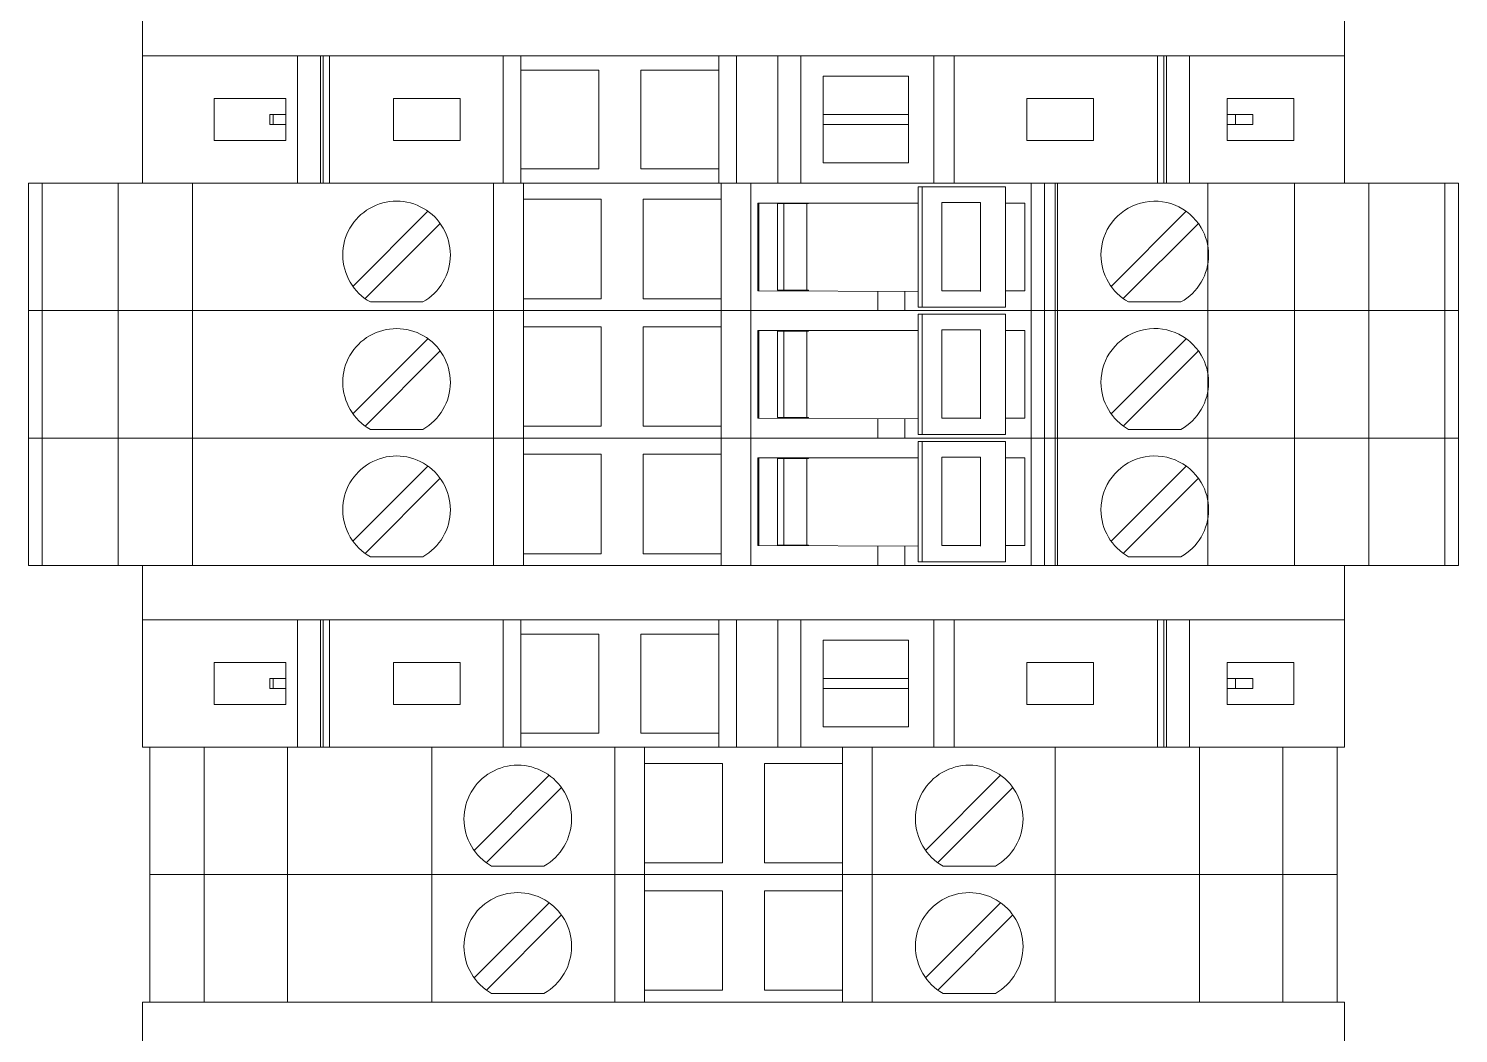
# Model space of a CAD drawing. Header units: millimetres. Extents: x 1880 to 4113, y 771 to 2990.
# Drawn here: x 3131.2 to 3189, y 1311.8 to 1352.5 of the extents above; entities that cross this region are included whole.
import ezdxf

# ---------------------------------------------------------------- set-up
doc = ezdxf.new("R2010")
doc.units = ezdxf.units.MM
doc.layers.add('000-PI-Oprema', color=30, linetype='Continuous', lineweight=5)
doc.layers.add('000-PI-ORMAR', color=2, linetype='Continuous')

msp = doc.modelspace()

# ---------------------------------------------------------------- linework, layer by layer
at = {"color": 0, "linetype": 'ByBlock', "lineweight": 0, "ltscale": 0.25}
for points in [[(3135.772, 1353.563), (3135.772, 1346.213), (3184.372, 1346.213), (3184.372, 1353.563), (3135.772, 1353.563)], [(3135.772, 1330.763), (3135.772, 1323.413), (3184.372, 1323.413), (3184.372, 1330.763), (3135.772, 1330.763)], [(3135.772, 1313.113), (3135.772, 1305.763), (3184.372, 1305.763), (3184.372, 1313.113), (3135.772, 1313.113)]]:
    msp.add_lwpolyline(points, dxfattribs=at)
at = {"layer": '000-PI-Oprema', "color": 0, "linetype": 'ByBlock', "lineweight": 0}
for p, q in [((3135.772, 1353.563), (3135.772, 1346.213)), ((3184.372, 1346.213), (3184.372, 1353.563)), ((3142.037, 1351.363), (3135.772, 1351.363)), ((3142.037, 1346.213), (3142.037, 1351.363)), ((3142.974, 1351.363), (3142.037, 1351.363)), ((3142.974, 1346.213), (3142.974, 1351.363)), ((3143.074, 1351.363), (3142.974, 1351.363)), ((3143.074, 1351.363), (3143.074, 1346.213)), ((3143.332, 1351.363), (3143.074, 1351.363)), ((3143.332, 1351.363), (3143.332, 1346.213)), ((3150.353, 1351.363), (3143.332, 1351.363)), ((3150.353, 1351.363), (3151.072, 1351.363)), ((3150.353, 1346.213), (3150.353, 1351.363)), ((3151.072, 1350.788), (3151.072, 1351.363)), ((3151.072, 1351.363), (3159.072, 1351.363)), ((3151.072, 1346.788), (3151.072, 1350.788)), ((3151.072, 1350.788), (3154.222, 1350.788)), ((3154.222, 1350.788), (3154.222, 1346.788)), ((3155.922, 1350.788), (3159.072, 1350.788)), ((3155.922, 1346.788), (3155.922, 1350.788)), ((3159.072, 1351.363), (3159.072, 1350.788)), ((3159.072, 1351.363), (3159.79, 1351.363)), ((3159.072, 1350.788), (3159.072, 1346.788)), ((3159.79, 1351.363), (3161.462, 1351.363)), ((3159.79, 1346.213), (3159.79, 1351.363)), ((3162.387, 1351.363), (3161.462, 1351.363)), ((3161.462, 1351.363), (3161.462, 1346.213)), ((3167.761, 1351.363), (3162.387, 1351.363)), ((3162.387, 1351.363), (3162.387, 1346.213)), ((3167.761, 1351.363), (3167.761, 1346.213)), ((3168.582, 1351.363), (3167.761, 1351.363)), ((3168.582, 1346.213), (3168.582, 1351.363)), ((3168.582, 1351.363), (3176.812, 1351.363)), ((3176.812, 1351.363), (3176.812, 1346.213)), ((3176.812, 1351.363), (3177.07, 1351.363)), ((3177.07, 1346.213), (3177.07, 1351.363)), ((3177.07, 1351.363), (3177.17, 1351.363)), ((3178.107, 1351.363), (3177.17, 1351.363)), ((3177.17, 1346.213), (3177.17, 1351.363)), ((3178.107, 1351.363), (3184.372, 1351.363)), ((3178.107, 1346.213), (3178.107, 1351.363)), ((3163.297, 1350.538), (3166.747, 1350.538)), ((3163.297, 1348.988), (3163.297, 1350.538)), ((3166.747, 1350.538), (3166.747, 1348.988)), ((3138.672, 1347.938), (3138.672, 1349.638)), ((3138.672, 1349.638), (3141.572, 1349.638)), ((3141.572, 1349.638), (3141.572, 1348.988)), ((3145.922, 1349.638), (3148.622, 1349.638)), ((3145.922, 1347.938), (3145.922, 1349.638)), ((3148.622, 1349.638), (3148.622, 1347.938)), ((3171.522, 1349.638), (3174.222, 1349.638)), ((3171.522, 1347.938), (3171.522, 1349.638)), ((3174.222, 1349.638), (3174.222, 1347.938)), ((3179.622, 1348.988), (3179.622, 1349.638)), ((3179.622, 1349.638), (3182.322, 1349.638)), ((3182.322, 1349.638), (3182.322, 1347.938)), ((3141.057, 1348.988), (3140.927, 1348.988)), ((3140.927, 1348.588), (3140.927, 1348.988)), ((3141.057, 1348.588), (3140.927, 1348.588)), ((3141.057, 1348.988), (3141.057, 1348.588)), ((3141.057, 1348.988), (3141.572, 1348.988)), ((3141.057, 1348.588), (3141.572, 1348.588)), ((3141.572, 1348.988), (3141.572, 1348.588)), ((3141.572, 1348.588), (3141.572, 1347.938)), ((3163.297, 1348.988), (3166.747, 1348.988)), ((3163.297, 1348.588), (3163.297, 1348.988)), ((3163.297, 1348.588), (3166.747, 1348.588)), ((3163.297, 1347.038), (3163.297, 1348.588)), ((3166.747, 1348.988), (3166.747, 1348.588)), ((3166.747, 1348.588), (3166.747, 1347.038)), ((3179.622, 1348.588), (3179.622, 1348.988)), ((3179.622, 1348.988), (3179.957, 1348.988)), ((3179.622, 1348.588), (3179.957, 1348.588)), ((3179.622, 1347.938), (3179.622, 1348.588)), ((3179.957, 1348.988), (3179.957, 1348.588)), ((3180.657, 1348.988), (3179.957, 1348.988)), ((3180.657, 1348.588), (3179.957, 1348.588)), ((3180.657, 1348.988), (3180.657, 1348.588)), ((3141.572, 1347.938), (3138.672, 1347.938)), ((3148.622, 1347.938), (3145.922, 1347.938)), ((3174.222, 1347.938), (3171.522, 1347.938)), ((3182.322, 1347.938), (3179.622, 1347.938)), ((3154.222, 1346.788), (3151.072, 1346.788)), ((3151.072, 1346.213), (3151.072, 1346.788)), ((3159.072, 1346.788), (3155.922, 1346.788)), ((3159.072, 1346.788), (3159.072, 1346.213)), ((3166.747, 1347.038), (3163.297, 1347.038)), ((3131.172, 1346.213), (3131.855, 1346.213)), ((3131.172, 1346.213), (3149.972, 1346.213)), ((3131.172, 1346.213), (3131.172, 1341.063)), ((3131.719, 1341.063), (3131.719, 1346.213)), ((3134.796, 1346.213), (3134.796, 1341.063)), ((3137.796, 1346.213), (3137.796, 1341.063)), ((3142.974, 1346.213), (3142.037, 1346.213)), ((3143.074, 1346.213), (3142.974, 1346.213)), ((3143.332, 1346.213), (3143.074, 1346.213)), ((3149.972, 1346.213), (3151.172, 1346.213)), ((3149.972, 1346.213), (3149.972, 1341.063)), ((3150.353, 1346.213), (3151.072, 1346.213)), ((3151.172, 1346.213), (3151.172, 1346.213)), ((3159.172, 1346.213), (3151.172, 1346.213)), ((3151.172, 1346.213), (3151.172, 1341.063)), ((3159.172, 1346.213), (3159.172, 1346.213)), ((3159.172, 1346.213), (3160.372, 1346.213)), ((3159.172, 1341.063), (3159.172, 1346.213)), ((3160.372, 1346.213), (3178.572, 1346.213)), ((3160.372, 1341.063), (3160.372, 1346.213)), ((3164.972, 1346.213), (3164.972, 1346.213)), ((3170.022, 1346.213), (3170.022, 1346.213)), ((3171.702, 1346.213), (3171.702, 1341.063)), ((3172.245, 1341.063), (3172.245, 1346.213)), ((3172.672, 1346.213), (3172.672, 1346.213)), ((3172.672, 1341.063), (3172.672, 1346.213)), ((3172.772, 1346.213), (3172.772, 1341.063)), ((3188.972, 1346.213), (3178.572, 1346.213)), ((3178.848, 1346.213), (3178.848, 1341.063)), ((3182.348, 1346.213), (3182.348, 1341.063)), ((3185.348, 1346.213), (3185.348, 1341.063)), ((3188.424, 1341.063), (3188.424, 1346.213)), ((3188.972, 1346.213), (3188.972, 1341.063)), ((3167.13, 1346.073), (3167.288, 1346.073)), ((3167.13, 1346.073), (3167.13, 1345.388)), ((3167.288, 1341.203), (3167.288, 1346.073)), ((3167.288, 1346.073), (3170.659, 1346.073)), ((3170.659, 1346.073), (3170.659, 1346.073)), ((3170.659, 1346.073), (3170.659, 1341.203)), ((3147.317, 1345.079), (3144.282, 1342.043)), ((3151.172, 1345.563), (3151.172, 1345.563)), ((3151.172, 1345.563), (3154.322, 1345.563)), ((3154.322, 1345.563), (3154.322, 1345.563)), ((3154.322, 1345.563), (3154.322, 1341.538)), ((3156.022, 1345.563), (3159.172, 1345.563)), ((3156.022, 1345.563), (3156.022, 1345.563)), ((3156.022, 1341.538), (3156.022, 1345.563)), ((3159.172, 1345.563), (3159.172, 1345.563)), ((3160.647, 1345.413), (3160.647, 1341.863)), ((3160.647, 1345.413), (3167.13, 1345.413)), ((3160.647, 1345.413), (3160.647, 1345.413)), ((3160.697, 1341.863), (3160.697, 1345.413)), ((3161.447, 1345.388), (3161.447, 1345.388)), ((3161.447, 1345.388), (3161.697, 1345.388)), ((3161.447, 1345.388), (3161.447, 1341.888)), ((3161.697, 1345.413), (3161.697, 1341.863)), ((3161.697, 1345.388), (3162.697, 1345.388)), ((3162.634, 1345.388), (3162.634, 1341.888)), ((3162.697, 1345.388), (3162.697, 1345.413)), ((3167.13, 1341.888), (3167.13, 1345.388)), ((3168.243, 1345.438), (3168.086, 1345.438)), ((3168.086, 1345.388), (3168.086, 1345.438)), ((3168.086, 1341.863), (3168.086, 1345.388)), ((3169.652, 1345.438), (3168.243, 1345.438)), ((3169.652, 1345.438), (3169.652, 1341.838)), ((3170.659, 1345.413), (3171.447, 1345.413)), ((3171.447, 1345.413), (3171.447, 1341.863)), ((3171.447, 1345.413), (3171.447, 1345.413)), ((3177.967, 1345.079), (3174.932, 1342.043)), ((3177.967, 1345.079), (3177.967, 1345.079)), ((3144.776, 1341.548), (3147.812, 1344.584)), ((3149.972, 1344.613), (3149.972, 1344.613)), ((3149.972, 1342.013), (3149.972, 1344.613)), ((3172.772, 1344.613), (3172.772, 1342.013)), ((3172.772, 1344.613), (3172.772, 1344.613)), ((3175.426, 1341.548), (3178.462, 1344.584)), ((3178.462, 1344.584), (3178.462, 1344.584)), ((3149.972, 1342.013), (3149.972, 1342.013)), ((3151.172, 1341.538), (3151.172, 1341.538)), ((3154.322, 1341.538), (3151.172, 1341.538)), ((3154.322, 1341.538), (3154.322, 1341.538)), ((3156.022, 1341.538), (3156.022, 1341.538)), ((3159.172, 1341.538), (3156.022, 1341.538)), ((3159.172, 1341.538), (3159.172, 1341.538)), ((3160.647, 1341.863), (3160.647, 1341.863)), ((3160.647, 1341.863), (3167.13, 1341.838)), ((3161.447, 1341.888), (3161.697, 1341.888)), ((3161.447, 1341.888), (3161.447, 1341.888)), ((3161.697, 1341.888), (3162.697, 1341.888)), ((3162.697, 1341.863), (3162.697, 1341.888)), ((3165.497, 1341.063), (3165.5, 1341.845)), ((3166.597, 1341.84), (3166.597, 1341.063)), ((3167.13, 1341.203), (3167.13, 1341.888)), ((3168.086, 1341.863), (3169.652, 1341.863)), ((3170.659, 1341.863), (3171.447, 1341.863)), ((3171.447, 1341.863), (3171.447, 1341.863)), ((3172.772, 1342.013), (3172.772, 1342.013)), ((3174.932, 1342.043), (3174.932, 1342.043)), ((3175.426, 1341.548), (3175.426, 1341.548)), ((3131.172, 1341.063), (3149.972, 1341.063)), ((3131.172, 1341.063), (3131.855, 1341.063)), ((3131.172, 1341.063), (3149.972, 1341.063)), ((3131.172, 1341.063), (3131.172, 1335.913)), ((3131.719, 1335.913), (3131.719, 1341.063)), ((3134.796, 1341.063), (3134.796, 1335.913)), ((3137.796, 1341.063), (3137.796, 1335.913)), ((3144.988, 1341.413), (3144.988, 1341.413)), ((3147.106, 1341.413), (3144.988, 1341.413)), ((3147.106, 1341.413), (3147.106, 1341.413)), ((3149.972, 1341.063), (3151.172, 1341.063)), ((3149.972, 1341.063), (3151.172, 1341.063)), ((3149.972, 1341.063), (3149.972, 1335.913)), ((3159.172, 1341.063), (3151.172, 1341.063)), ((3151.172, 1341.063), (3151.172, 1341.063)), ((3151.172, 1341.063), (3151.172, 1341.063)), ((3159.172, 1341.063), (3151.172, 1341.063)), ((3151.172, 1341.063), (3151.172, 1335.913)), ((3159.172, 1341.063), (3160.372, 1341.063)), ((3159.172, 1341.063), (3159.172, 1341.063)), ((3159.172, 1341.063), (3159.172, 1341.063)), ((3159.172, 1341.063), (3160.372, 1341.063)), ((3159.172, 1335.913), (3159.172, 1341.063)), ((3160.372, 1341.063), (3165.497, 1341.063)), ((3160.372, 1341.063), (3178.572, 1341.063)), ((3160.372, 1335.913), (3160.372, 1341.063)), ((3164.972, 1341.063), (3164.972, 1341.063)), ((3164.972, 1341.063), (3164.972, 1341.063)), ((3166.593, 1341.063), (3165.497, 1341.063)), ((3165.497, 1341.063), (3165.497, 1341.063)), ((3166.597, 1341.063), (3166.593, 1341.063)), ((3166.597, 1341.063), (3188.972, 1341.063)), ((3166.597, 1341.063), (3166.597, 1341.063)), ((3167.13, 1341.203), (3167.288, 1341.203)), ((3167.288, 1341.203), (3170.659, 1341.203)), ((3170.022, 1341.063), (3170.022, 1341.063)), ((3170.022, 1341.063), (3170.022, 1341.063)), ((3170.659, 1341.203), (3170.659, 1341.203)), ((3171.702, 1341.063), (3171.702, 1335.913)), ((3172.245, 1335.913), (3172.245, 1341.063)), ((3172.672, 1341.063), (3172.672, 1341.063)), ((3172.672, 1341.063), (3172.672, 1341.063)), ((3172.672, 1335.913), (3172.672, 1341.063)), ((3172.772, 1341.063), (3172.772, 1335.913)), ((3175.638, 1341.413), (3175.638, 1341.413)), ((3175.638, 1341.413), (3177.756, 1341.413)), ((3177.756, 1341.413), (3177.756, 1341.413)), ((3188.972, 1341.063), (3178.572, 1341.063)), ((3178.848, 1341.063), (3178.848, 1335.913)), ((3182.348, 1341.063), (3182.348, 1335.913)), ((3185.348, 1341.063), (3185.348, 1335.913)), ((3188.424, 1335.913), (3188.424, 1341.063)), ((3188.972, 1341.063), (3188.972, 1335.913)), ((3151.172, 1340.413), (3151.172, 1340.413)), ((3151.172, 1340.413), (3154.322, 1340.413)), ((3154.322, 1340.413), (3154.322, 1340.413)), ((3154.322, 1340.413), (3154.322, 1336.388)), ((3156.022, 1340.413), (3159.172, 1340.413)), ((3156.022, 1340.413), (3156.022, 1340.413)), ((3156.022, 1336.388), (3156.022, 1340.413)), ((3159.172, 1340.413), (3159.172, 1340.413)), ((3167.13, 1340.923), (3167.288, 1340.923)), ((3167.13, 1340.923), (3167.13, 1340.238)), ((3167.288, 1336.053), (3167.288, 1340.923)), ((3167.288, 1340.923), (3170.659, 1340.923)), ((3170.659, 1340.923), (3170.659, 1340.923)), ((3170.659, 1340.923), (3170.659, 1336.053)), ((3147.317, 1339.929), (3144.282, 1336.893)), ((3160.647, 1340.263), (3160.647, 1336.713)), ((3160.647, 1340.263), (3167.13, 1340.263)), ((3160.647, 1340.263), (3160.647, 1340.263)), ((3160.697, 1336.713), (3160.697, 1340.263)), ((3161.447, 1340.238), (3161.447, 1340.238)), ((3161.447, 1340.238), (3161.697, 1340.238)), ((3161.447, 1340.238), (3161.447, 1336.738)), ((3161.697, 1340.263), (3161.697, 1336.713)), ((3161.697, 1340.238), (3162.697, 1340.238)), ((3162.634, 1340.238), (3162.634, 1336.738)), ((3162.697, 1340.238), (3162.697, 1340.263)), ((3167.13, 1336.738), (3167.13, 1340.238)), ((3168.243, 1340.288), (3168.086, 1340.288)), ((3168.086, 1340.238), (3168.086, 1340.288)), ((3168.086, 1336.713), (3168.086, 1340.238)), ((3169.652, 1340.288), (3168.243, 1340.288)), ((3169.652, 1340.288), (3169.652, 1336.688)), ((3170.659, 1340.263), (3171.447, 1340.263)), ((3171.447, 1340.263), (3171.447, 1336.713)), ((3171.447, 1340.263), (3171.447, 1340.263)), ((3177.967, 1339.929), (3174.932, 1336.893)), ((3177.967, 1339.929), (3177.967, 1339.929)), ((3144.776, 1336.398), (3147.812, 1339.434)), ((3149.972, 1339.463), (3149.972, 1339.463)), ((3149.972, 1336.863), (3149.972, 1339.463)), ((3172.772, 1339.463), (3172.772, 1336.863)), ((3172.772, 1339.463), (3172.772, 1339.463)), ((3175.426, 1336.398), (3178.462, 1339.434)), ((3178.462, 1339.434), (3178.462, 1339.434)), ((3149.972, 1336.863), (3149.972, 1336.863)), ((3151.172, 1336.388), (3151.172, 1336.388)), ((3154.322, 1336.388), (3151.172, 1336.388)), ((3154.322, 1336.388), (3154.322, 1336.388)), ((3156.022, 1336.388), (3156.022, 1336.388)), ((3159.172, 1336.388), (3156.022, 1336.388)), ((3159.172, 1336.388), (3159.172, 1336.388)), ((3160.647, 1336.713), (3160.647, 1336.713)), ((3160.647, 1336.713), (3167.13, 1336.688)), ((3161.447, 1336.738), (3161.697, 1336.738)), ((3161.447, 1336.738), (3161.447, 1336.738)), ((3161.697, 1336.738), (3162.697, 1336.738)), ((3162.697, 1336.713), (3162.697, 1336.738)), ((3165.497, 1335.913), (3165.5, 1336.695)), ((3166.597, 1336.69), (3166.597, 1335.913)), ((3167.13, 1336.053), (3167.13, 1336.738)), ((3168.086, 1336.713), (3169.652, 1336.713)), ((3170.659, 1336.713), (3171.447, 1336.713)), ((3171.447, 1336.713), (3171.447, 1336.713)), ((3172.772, 1336.863), (3172.772, 1336.863)), ((3174.932, 1336.893), (3174.932, 1336.893)), ((3175.426, 1336.398), (3175.426, 1336.398)), ((3131.172, 1335.913), (3149.972, 1335.913)), ((3131.172, 1335.913), (3131.855, 1335.913)), ((3131.172, 1335.913), (3149.972, 1335.913)), ((3131.172, 1335.913), (3131.172, 1330.763)), ((3131.719, 1330.763), (3131.719, 1335.913)), ((3134.796, 1335.913), (3134.796, 1330.763)), ((3137.796, 1335.913), (3137.796, 1330.763)), ((3144.988, 1336.263), (3144.988, 1336.263)), ((3147.106, 1336.263), (3144.988, 1336.263)), ((3147.106, 1336.263), (3147.106, 1336.263)), ((3149.972, 1335.913), (3151.172, 1335.913)), ((3149.972, 1335.913), (3151.172, 1335.913)), ((3149.972, 1335.913), (3149.972, 1330.763)), ((3159.172, 1335.913), (3151.172, 1335.913)), ((3151.172, 1335.913), (3151.172, 1335.913)), ((3151.172, 1335.913), (3151.172, 1335.913)), ((3159.172, 1335.913), (3151.172, 1335.913)), ((3151.172, 1335.913), (3151.172, 1330.763)), ((3159.172, 1335.913), (3160.372, 1335.913)), ((3159.172, 1335.913), (3159.172, 1335.913)), ((3159.172, 1335.913), (3159.172, 1335.913)), ((3159.172, 1335.913), (3160.372, 1335.913)), ((3159.172, 1330.763), (3159.172, 1335.913)), ((3160.372, 1335.913), (3165.497, 1335.913)), ((3160.372, 1335.913), (3178.572, 1335.913)), ((3160.372, 1330.763), (3160.372, 1335.913)), ((3164.972, 1335.913), (3164.972, 1335.913)), ((3164.972, 1335.913), (3164.972, 1335.913)), ((3166.593, 1335.913), (3165.497, 1335.913)), ((3165.497, 1335.913), (3165.497, 1335.913)), ((3166.597, 1335.913), (3166.593, 1335.913)), ((3166.597, 1335.913), (3188.972, 1335.913)), ((3166.597, 1335.913), (3166.597, 1335.913)), ((3167.13, 1336.053), (3167.288, 1336.053)), ((3167.13, 1335.773), (3167.288, 1335.773)), ((3167.13, 1335.773), (3167.13, 1335.088)), ((3167.288, 1336.053), (3170.659, 1336.053)), ((3167.288, 1330.903), (3167.288, 1335.773)), ((3167.288, 1335.773), (3170.659, 1335.773)), ((3170.022, 1335.913), (3170.022, 1335.913)), ((3170.022, 1335.913), (3170.022, 1335.913)), ((3170.659, 1336.053), (3170.659, 1336.053)), ((3170.659, 1335.773), (3170.659, 1335.773)), ((3170.659, 1335.773), (3170.659, 1330.903)), ((3171.702, 1335.913), (3171.702, 1330.763)), ((3172.245, 1330.763), (3172.245, 1335.913)), ((3172.672, 1335.913), (3172.672, 1335.913)), ((3172.672, 1335.913), (3172.672, 1335.913)), ((3172.672, 1330.763), (3172.672, 1335.913)), ((3172.772, 1335.913), (3172.772, 1330.763)), ((3175.638, 1336.263), (3175.638, 1336.263)), ((3175.638, 1336.263), (3177.756, 1336.263)), ((3177.756, 1336.263), (3177.756, 1336.263)), ((3188.972, 1335.913), (3178.572, 1335.913)), ((3178.848, 1335.913), (3178.848, 1330.763)), ((3182.348, 1335.913), (3182.348, 1330.763)), ((3185.348, 1335.913), (3185.348, 1330.763)), ((3188.424, 1330.763), (3188.424, 1335.913)), ((3188.972, 1335.913), (3188.972, 1330.763)), ((3151.172, 1335.263), (3151.172, 1335.263)), ((3151.172, 1335.263), (3154.322, 1335.263)), ((3154.322, 1335.263), (3154.322, 1335.263)), ((3154.322, 1335.263), (3154.322, 1331.238)), ((3156.022, 1335.263), (3159.172, 1335.263)), ((3156.022, 1335.263), (3156.022, 1335.263)), ((3156.022, 1331.238), (3156.022, 1335.263)), ((3159.172, 1335.263), (3159.172, 1335.263)), ((3147.317, 1334.779), (3144.282, 1331.743)), ((3160.647, 1335.113), (3160.647, 1331.563)), ((3160.647, 1335.113), (3167.13, 1335.113)), ((3160.647, 1335.113), (3160.647, 1335.113)), ((3160.697, 1331.563), (3160.697, 1335.113)), ((3161.447, 1335.088), (3161.447, 1335.088)), ((3161.447, 1335.088), (3161.697, 1335.088)), ((3161.447, 1335.088), (3161.447, 1331.588)), ((3161.697, 1335.113), (3161.697, 1331.563)), ((3161.697, 1335.088), (3162.697, 1335.088)), ((3162.634, 1335.088), (3162.634, 1331.588)), ((3162.697, 1335.088), (3162.697, 1335.113)), ((3167.13, 1331.588), (3167.13, 1335.088)), ((3168.243, 1335.138), (3168.086, 1335.138)), ((3168.086, 1335.088), (3168.086, 1335.138)), ((3168.086, 1331.563), (3168.086, 1335.088)), ((3169.652, 1335.138), (3168.243, 1335.138)), ((3169.652, 1335.138), (3169.652, 1331.538)), ((3170.659, 1335.113), (3171.447, 1335.113)), ((3171.447, 1335.113), (3171.447, 1331.563)), ((3171.447, 1335.113), (3171.447, 1335.113)), ((3177.967, 1334.779), (3174.932, 1331.743)), ((3177.967, 1334.779), (3177.967, 1334.779)), ((3144.776, 1331.248), (3147.812, 1334.284)), ((3149.972, 1334.313), (3149.972, 1334.313)), ((3149.972, 1331.713), (3149.972, 1334.313)), ((3172.772, 1334.313), (3172.772, 1331.713)), ((3172.772, 1334.313), (3172.772, 1334.313)), ((3175.426, 1331.248), (3178.462, 1334.284)), ((3178.462, 1334.284), (3178.462, 1334.284)), ((3149.972, 1331.713), (3149.972, 1331.713)), ((3172.772, 1331.713), (3172.772, 1331.713)), ((3174.932, 1331.743), (3174.932, 1331.743)), ((3151.172, 1331.238), (3151.172, 1331.238)), ((3154.322, 1331.238), (3151.172, 1331.238)), ((3154.322, 1331.238), (3154.322, 1331.238)), ((3156.022, 1331.238), (3156.022, 1331.238)), ((3159.172, 1331.238), (3156.022, 1331.238)), ((3159.172, 1331.238), (3159.172, 1331.238)), ((3160.647, 1331.563), (3160.647, 1331.563)), ((3160.647, 1331.563), (3167.13, 1331.538)), ((3161.447, 1331.588), (3161.697, 1331.588)), ((3161.447, 1331.588), (3161.447, 1331.588)), ((3161.697, 1331.588), (3162.697, 1331.588)), ((3162.697, 1331.563), (3162.697, 1331.588)), ((3165.497, 1330.763), (3165.5, 1331.545)), ((3166.597, 1331.54), (3166.597, 1330.763)), ((3167.13, 1330.903), (3167.13, 1331.588)), ((3168.086, 1331.563), (3169.652, 1331.563)), ((3170.659, 1331.563), (3171.447, 1331.563)), ((3171.447, 1331.563), (3171.447, 1331.563)), ((3175.426, 1331.248), (3175.426, 1331.248)), ((3131.172, 1330.763), (3149.972, 1330.763)), ((3135.772, 1330.763), (3135.772, 1323.413)), ((3184.372, 1330.763), (3135.772, 1330.763)), ((3144.988, 1331.113), (3144.988, 1331.113)), ((3147.106, 1331.113), (3144.988, 1331.113)), ((3147.106, 1331.113), (3147.106, 1331.113)), ((3149.972, 1330.763), (3151.172, 1330.763)), ((3159.172, 1330.763), (3151.172, 1330.763)), ((3151.172, 1330.763), (3151.172, 1330.763)), ((3159.172, 1330.763), (3160.372, 1330.763)), ((3159.172, 1330.763), (3159.172, 1330.763)), ((3160.372, 1330.763), (3165.497, 1330.763)), ((3164.972, 1330.763), (3164.972, 1330.763)), ((3166.593, 1330.763), (3165.497, 1330.763)), ((3165.497, 1330.763), (3165.497, 1330.763)), ((3166.597, 1330.763), (3166.593, 1330.763)), ((3166.597, 1330.763), (3188.972, 1330.763)), ((3166.597, 1330.763), (3166.597, 1330.763)), ((3167.13, 1330.903), (3167.288, 1330.903)), ((3167.288, 1330.903), (3170.659, 1330.903)), ((3170.022, 1330.763), (3170.022, 1330.763)), ((3170.659, 1330.903), (3170.659, 1330.903)), ((3172.672, 1330.763), (3172.672, 1330.763)), ((3175.638, 1331.113), (3175.638, 1331.113)), ((3175.638, 1331.113), (3177.756, 1331.113)), ((3177.756, 1331.113), (3177.756, 1331.113)), ((3184.372, 1323.413), (3184.372, 1330.763)), ((3142.037, 1328.563), (3135.772, 1328.563)), ((3142.037, 1323.413), (3142.037, 1328.563)), ((3142.974, 1328.563), (3142.037, 1328.563)), ((3142.974, 1323.413), (3142.974, 1328.563)), ((3143.074, 1328.563), (3142.974, 1328.563)), ((3143.074, 1328.563), (3143.074, 1323.413)), ((3143.332, 1328.563), (3143.074, 1328.563)), ((3143.332, 1328.563), (3143.332, 1323.413)), ((3150.353, 1328.563), (3143.332, 1328.563)), ((3150.353, 1328.563), (3151.072, 1328.563)), ((3150.353, 1323.413), (3150.353, 1328.563)), ((3151.072, 1327.988), (3151.072, 1328.563)), ((3151.072, 1328.563), (3159.072, 1328.563)), ((3159.072, 1328.563), (3159.072, 1327.988)), ((3159.072, 1328.563), (3159.79, 1328.563)), ((3159.79, 1328.563), (3161.462, 1328.563)), ((3159.79, 1323.413), (3159.79, 1328.563)), ((3162.387, 1328.563), (3161.462, 1328.563)), ((3161.462, 1328.563), (3161.462, 1323.413)), ((3167.761, 1328.563), (3162.387, 1328.563)), ((3162.387, 1328.563), (3162.387, 1323.413)), ((3167.761, 1328.563), (3167.761, 1323.413)), ((3168.582, 1328.563), (3167.761, 1328.563)), ((3168.582, 1323.413), (3168.582, 1328.563)), ((3168.582, 1328.563), (3176.812, 1328.563)), ((3176.812, 1328.563), (3176.812, 1323.413)), ((3176.812, 1328.563), (3177.07, 1328.563)), ((3177.07, 1323.413), (3177.07, 1328.563)), ((3177.07, 1328.563), (3177.17, 1328.563)), ((3178.107, 1328.563), (3177.17, 1328.563)), ((3177.17, 1323.413), (3177.17, 1328.563)), ((3178.107, 1328.563), (3184.372, 1328.563)), ((3178.107, 1323.413), (3178.107, 1328.563)), ((3151.072, 1323.988), (3151.072, 1327.988)), ((3151.072, 1327.988), (3154.222, 1327.988)), ((3154.222, 1327.988), (3154.222, 1323.988)), ((3155.922, 1327.988), (3159.072, 1327.988)), ((3155.922, 1323.988), (3155.922, 1327.988)), ((3159.072, 1327.988), (3159.072, 1323.988)), ((3163.297, 1327.738), (3166.747, 1327.738)), ((3163.297, 1326.188), (3163.297, 1327.738)), ((3166.747, 1327.738), (3166.747, 1326.188)), ((3138.672, 1325.138), (3138.672, 1326.838)), ((3138.672, 1326.838), (3141.572, 1326.838)), ((3141.572, 1326.838), (3141.572, 1326.188)), ((3145.922, 1326.838), (3148.622, 1326.838)), ((3145.922, 1325.138), (3145.922, 1326.838)), ((3148.622, 1326.838), (3148.622, 1325.138)), ((3171.522, 1326.838), (3174.222, 1326.838)), ((3171.522, 1325.138), (3171.522, 1326.838)), ((3174.222, 1326.838), (3174.222, 1325.138)), ((3179.622, 1326.188), (3179.622, 1326.838)), ((3179.622, 1326.838), (3182.322, 1326.838)), ((3182.322, 1326.838), (3182.322, 1325.138)), ((3141.057, 1326.188), (3140.927, 1326.188)), ((3140.927, 1325.788), (3140.927, 1326.188)), ((3141.057, 1326.188), (3141.057, 1325.788)), ((3141.057, 1326.188), (3141.572, 1326.188)), ((3141.572, 1326.188), (3141.572, 1325.788)), ((3163.297, 1326.188), (3166.747, 1326.188)), ((3163.297, 1325.788), (3163.297, 1326.188)), ((3166.747, 1326.188), (3166.747, 1325.788)), ((3179.622, 1325.788), (3179.622, 1326.188)), ((3179.622, 1326.188), (3179.957, 1326.188)), ((3179.957, 1326.188), (3179.957, 1325.788)), ((3180.657, 1326.188), (3179.957, 1326.188)), ((3180.657, 1326.188), (3180.657, 1325.788)), ((3141.057, 1325.788), (3140.927, 1325.788)), ((3141.057, 1325.788), (3141.572, 1325.788)), ((3141.572, 1325.788), (3141.572, 1325.138)), ((3163.297, 1325.788), (3166.747, 1325.788)), ((3163.297, 1324.238), (3163.297, 1325.788)), ((3166.747, 1325.788), (3166.747, 1324.238)), ((3179.622, 1325.788), (3179.957, 1325.788)), ((3179.622, 1325.138), (3179.622, 1325.788)), ((3180.657, 1325.788), (3179.957, 1325.788)), ((3141.572, 1325.138), (3138.672, 1325.138)), ((3148.622, 1325.138), (3145.922, 1325.138)), ((3174.222, 1325.138), (3171.522, 1325.138)), ((3182.322, 1325.138), (3179.622, 1325.138)), ((3166.747, 1324.238), (3163.297, 1324.238)), ((3154.222, 1323.988), (3151.072, 1323.988)), ((3151.072, 1323.413), (3151.072, 1323.988)), ((3159.072, 1323.988), (3155.922, 1323.988)), ((3159.072, 1323.988), (3159.072, 1323.413)), ((3142.974, 1323.413), (3142.037, 1323.413)), ((3143.074, 1323.413), (3142.974, 1323.413)), ((3143.332, 1323.413), (3143.074, 1323.413)), ((3150.353, 1323.413), (3151.072, 1323.413)), ((3135.772, 1313.113), (3135.772, 1305.763)), ((3184.372, 1313.113), (3135.772, 1313.113)), ((3184.372, 1305.763), (3184.372, 1313.113))]:
    msp.add_line(p, q, dxfattribs=at)
at = {"layer": '000-PI-Oprema', "color": 0, "linetype": 'ByBlock', "lineweight": 0, "ltscale": 0.25}
for p, q in [((3184.372, 1346.213), (3135.772, 1346.213)), ((3184.372, 1323.413), (3135.772, 1323.413))]:
    msp.add_line(p, q, dxfattribs=at)
at = {"layer": '000-PI-Oprema', "color": 0, "linetype": 'ByBlock', "lineweight": 0}
for centre, start, end in [((3146.047, 1343.313), 359.99998, 180.00002), ((3176.697, 1343.313), 30.45028, 180.00002), ((3146.047, 1343.313), 180.00002, 240.87541), ((3146.047, 1343.313), 299.12459, 359.99998), ((3176.697, 1343.313), 180.00002, 240.87541), ((3176.697, 1343.313), 299.12459, 329.54968), ((3146.047, 1338.163), 359.99998, 180.00002), ((3176.697, 1338.163), 30.45028, 180.00002), ((3146.047, 1338.163), 180.00002, 240.87541), ((3146.047, 1338.163), 299.12459, 359.99998), ((3176.697, 1338.163), 180.00002, 240.87541), ((3176.697, 1338.163), 299.12459, 329.54968), ((3146.047, 1333.013), 359.99998, 180.00002), ((3176.697, 1333.013), 30.45028, 180.00002), ((3146.047, 1333.013), 180.00002, 240.87541), ((3146.047, 1333.013), 299.12459, 359.99998), ((3176.697, 1333.013), 180.00002, 240.87541), ((3176.697, 1333.013), 299.12459, 329.54968)]:
    msp.add_arc(centre, 2.175, start, end, dxfattribs=at)
for centre, start_param, end_param in [((3176.697, 1343.313), -1.570796, -1.039338), ((3176.697, 1343.313), -2.102255, -1.570796), ((3176.697, 1338.163), -1.570796, -1.039338), ((3176.697, 1338.163), -2.102255, -1.570796), ((3176.697, 1333.013), -1.570796, -1.039338), ((3176.697, 1333.013), -2.102255, -1.570796)]:
    msp.add_ellipse(centre, major_axis=(0, 2.175), ratio=1, start_param=start_param, end_param=end_param, dxfattribs=at)
at = {"layer": '000-PI-ORMAR', "color": 0, "linetype": 'ByBlock', "lineweight": 0}
for p, q in [((3136.072, 1323.413), (3136.072, 1323.413)), ((3136.072, 1323.413), (3136.755, 1323.413)), ((3136.072, 1318.263), (3136.072, 1323.413)), ((3137.072, 1323.413), (3136.755, 1323.413)), ((3137.072, 1323.413), (3137.072, 1323.413)), ((3138.272, 1323.413), (3137.072, 1323.413)), ((3138.272, 1323.413), (3138.272, 1323.413)), ((3139.864, 1323.413), (3138.272, 1323.413)), ((3138.272, 1318.263), (3138.272, 1323.413)), ((3142.006, 1323.413), (3139.864, 1323.413)), ((3140.322, 1323.413), (3140.322, 1323.413)), ((3141.633, 1318.263), (3141.633, 1323.413)), ((3142.39, 1323.413), (3142.006, 1323.413)), ((3144.898, 1323.413), (3142.39, 1323.413)), ((3142.872, 1323.413), (3142.872, 1323.413)), ((3143.772, 1323.413), (3143.772, 1323.413)), ((3147.472, 1323.413), (3144.898, 1323.413)), ((3154.872, 1323.413), (3147.472, 1323.413)), ((3147.472, 1318.263), (3147.472, 1323.413)), ((3156.072, 1323.413), (3154.872, 1323.413)), ((3154.872, 1318.263), (3154.872, 1323.413)), ((3156.072, 1323.413), (3156.072, 1323.413)), ((3164.072, 1323.413), (3156.072, 1323.413)), ((3156.072, 1318.263), (3156.072, 1323.413)), ((3164.072, 1323.413), (3164.072, 1323.413)), ((3165.272, 1323.413), (3164.072, 1323.413)), ((3164.072, 1318.263), (3164.072, 1323.413)), ((3172.672, 1323.413), (3165.272, 1323.413)), ((3165.272, 1318.263), (3165.272, 1323.413)), ((3169.872, 1323.413), (3169.872, 1323.413)), ((3175.246, 1323.413), (3172.672, 1323.413)), ((3172.672, 1318.263), (3172.672, 1323.413)), ((3174.922, 1323.413), (3174.922, 1323.413)), ((3177.754, 1323.413), (3175.246, 1323.413)), ((3177.572, 1323.413), (3177.572, 1323.413)), ((3178.138, 1323.413), (3177.754, 1323.413)), ((3180.28, 1323.413), (3178.138, 1323.413)), ((3178.511, 1318.263), (3178.511, 1323.413)), ((3179.822, 1323.413), (3179.822, 1323.413)), ((3181.872, 1323.413), (3180.28, 1323.413)), ((3181.872, 1323.413), (3181.872, 1323.413)), ((3181.872, 1323.413), (3184.072, 1323.413)), ((3181.872, 1318.263), (3181.872, 1323.413)), ((3184.072, 1323.413), (3184.072, 1323.413)), ((3184.072, 1318.263), (3184.072, 1323.413)), ((3156.072, 1322.763), (3156.072, 1322.763)), ((3156.072, 1322.763), (3159.222, 1322.763)), ((3159.222, 1322.763), (3159.222, 1318.738)), ((3159.222, 1322.763), (3159.222, 1322.763)), ((3160.922, 1322.763), (3164.072, 1322.763)), ((3160.922, 1318.738), (3160.922, 1322.763)), ((3160.922, 1322.763), (3160.922, 1322.763)), ((3164.072, 1322.763), (3164.072, 1322.763)), ((3152.217, 1322.279), (3149.182, 1319.243)), ((3152.217, 1322.279), (3152.217, 1322.279)), ((3170.467, 1322.279), (3167.432, 1319.243)), ((3170.467, 1322.279), (3170.467, 1322.279)), ((3149.676, 1318.748), (3152.712, 1321.784)), ((3152.712, 1321.784), (3152.712, 1321.784)), ((3154.872, 1319.213), (3154.872, 1321.813)), ((3154.872, 1321.813), (3154.872, 1321.813)), ((3165.272, 1321.813), (3165.272, 1321.813)), ((3165.272, 1319.213), (3165.272, 1321.813)), ((3167.926, 1318.748), (3170.962, 1321.784)), ((3170.962, 1321.784), (3170.962, 1321.784)), ((3149.182, 1319.243), (3149.182, 1319.243)), ((3154.872, 1319.213), (3154.872, 1319.213)), ((3165.272, 1319.213), (3165.272, 1319.213)), ((3167.432, 1319.243), (3167.432, 1319.243)), ((3149.676, 1318.748), (3149.676, 1318.748)), ((3149.888, 1318.613), (3149.888, 1318.613)), ((3149.888, 1318.613), (3152.006, 1318.613)), ((3152.006, 1318.613), (3152.006, 1318.613)), ((3156.072, 1318.738), (3156.072, 1318.738)), ((3159.222, 1318.738), (3156.072, 1318.738)), ((3159.222, 1318.738), (3159.222, 1318.738)), ((3164.072, 1318.738), (3160.922, 1318.738)), ((3160.922, 1318.738), (3160.922, 1318.738)), ((3164.072, 1318.738), (3164.072, 1318.738)), ((3167.926, 1318.748), (3167.926, 1318.748)), ((3168.138, 1318.613), (3168.138, 1318.613)), ((3168.138, 1318.613), (3170.256, 1318.613)), ((3170.256, 1318.613), (3170.256, 1318.613)), ((3136.072, 1318.263), (3136.072, 1318.263)), ((3136.072, 1318.263), (3136.755, 1318.263)), ((3136.072, 1318.263), (3136.072, 1318.263)), ((3136.072, 1318.263), (3136.755, 1318.263)), ((3136.072, 1313.113), (3136.072, 1318.263)), ((3137.072, 1318.263), (3136.755, 1318.263)), ((3137.072, 1318.263), (3136.755, 1318.263)), ((3138.272, 1318.263), (3137.072, 1318.263)), ((3137.072, 1318.263), (3137.072, 1318.263)), ((3137.072, 1318.263), (3137.072, 1318.263)), ((3138.272, 1318.263), (3137.072, 1318.263)), ((3137.572, 1318.263), (3137.572, 1318.263)), ((3139.864, 1318.263), (3138.272, 1318.263)), ((3138.272, 1318.263), (3138.272, 1318.263)), ((3138.272, 1318.263), (3138.272, 1318.263)), ((3139.864, 1318.263), (3138.272, 1318.263)), ((3138.272, 1313.113), (3138.272, 1318.263)), ((3142.006, 1318.263), (3139.864, 1318.263)), ((3142.006, 1318.263), (3139.864, 1318.263)), ((3140.322, 1318.263), (3140.322, 1318.263)), ((3140.322, 1318.263), (3140.322, 1318.263)), ((3141.633, 1313.113), (3141.633, 1318.263)), ((3142.006, 1318.263), (3142.39, 1318.263)), ((3142.39, 1318.263), (3142.006, 1318.263)), ((3142.39, 1318.263), (3144.898, 1318.263)), ((3144.898, 1318.263), (3142.39, 1318.263)), ((3142.872, 1318.263), (3142.872, 1318.263)), ((3142.872, 1318.263), (3142.872, 1318.263)), ((3143.772, 1318.263), (3143.772, 1318.263)), ((3143.772, 1318.263), (3143.772, 1318.263)), ((3144.072, 1318.263), (3144.072, 1318.263)), ((3147.472, 1318.263), (3144.898, 1318.263)), ((3147.472, 1318.263), (3144.898, 1318.263)), ((3154.872, 1318.263), (3147.472, 1318.263)), ((3154.872, 1318.263), (3147.472, 1318.263)), ((3147.472, 1313.113), (3147.472, 1318.263)), ((3156.072, 1318.263), (3154.872, 1318.263)), ((3156.072, 1318.263), (3154.872, 1318.263)), ((3154.872, 1313.113), (3154.872, 1318.263)), ((3164.072, 1318.263), (3156.072, 1318.263)), ((3156.072, 1318.263), (3156.072, 1318.263)), ((3156.072, 1318.263), (3156.072, 1318.263)), ((3164.072, 1318.263), (3156.072, 1318.263)), ((3156.072, 1313.113), (3156.072, 1318.263)), ((3165.272, 1318.263), (3164.072, 1318.263)), ((3164.072, 1318.263), (3164.072, 1318.263)), ((3164.072, 1318.263), (3164.072, 1318.263)), ((3165.272, 1318.263), (3164.072, 1318.263)), ((3164.072, 1313.113), (3164.072, 1318.263)), ((3172.672, 1318.263), (3165.272, 1318.263)), ((3172.672, 1318.263), (3165.272, 1318.263)), ((3165.272, 1313.113), (3165.272, 1318.263)), ((3169.872, 1318.263), (3169.872, 1318.263)), ((3169.872, 1318.263), (3169.872, 1318.263)), ((3175.246, 1318.263), (3172.672, 1318.263)), ((3175.246, 1318.263), (3172.672, 1318.263)), ((3172.672, 1313.113), (3172.672, 1318.263)), ((3174.922, 1318.263), (3174.922, 1318.263)), ((3174.922, 1318.263), (3174.922, 1318.263)), ((3175.246, 1318.263), (3177.754, 1318.263)), ((3177.754, 1318.263), (3175.246, 1318.263)), ((3176.072, 1318.263), (3176.072, 1318.263)), ((3177.572, 1318.263), (3177.572, 1318.263)), ((3177.572, 1318.263), (3177.572, 1318.263)), ((3177.754, 1318.263), (3178.138, 1318.263)), ((3178.138, 1318.263), (3177.754, 1318.263)), ((3180.28, 1318.263), (3178.138, 1318.263)), ((3180.28, 1318.263), (3178.138, 1318.263)), ((3178.511, 1313.113), (3178.511, 1318.263)), ((3179.822, 1318.263), (3179.822, 1318.263)), ((3179.822, 1318.263), (3179.822, 1318.263)), ((3181.872, 1318.263), (3180.28, 1318.263)), ((3181.872, 1318.263), (3180.28, 1318.263)), ((3181.872, 1318.263), (3184.072, 1318.263)), ((3181.872, 1318.263), (3181.872, 1318.263)), ((3181.872, 1318.263), (3181.872, 1318.263)), ((3181.872, 1318.263), (3184.072, 1318.263)), ((3181.872, 1313.113), (3181.872, 1318.263)), ((3184.072, 1318.263), (3184.072, 1318.263)), ((3184.072, 1318.263), (3184.072, 1318.263)), ((3184.072, 1313.113), (3184.072, 1318.263)), ((3156.072, 1317.613), (3156.072, 1317.613)), ((3156.072, 1317.613), (3159.222, 1317.613)), ((3159.222, 1317.613), (3159.222, 1313.588)), ((3159.222, 1317.613), (3159.222, 1317.613)), ((3160.922, 1317.613), (3164.072, 1317.613)), ((3160.922, 1313.588), (3160.922, 1317.613)), ((3160.922, 1317.613), (3160.922, 1317.613)), ((3164.072, 1317.613), (3164.072, 1317.613)), ((3152.217, 1317.129), (3149.182, 1314.093)), ((3152.217, 1317.129), (3152.217, 1317.129)), ((3170.467, 1317.129), (3167.432, 1314.093)), ((3170.467, 1317.129), (3170.467, 1317.129)), ((3149.676, 1313.598), (3152.712, 1316.634)), ((3152.712, 1316.634), (3152.712, 1316.634)), ((3154.872, 1314.063), (3154.872, 1316.663)), ((3154.872, 1316.663), (3154.872, 1316.663)), ((3165.272, 1316.663), (3165.272, 1316.663)), ((3165.272, 1314.063), (3165.272, 1316.663)), ((3167.926, 1313.598), (3170.962, 1316.634)), ((3170.962, 1316.634), (3170.962, 1316.634)), ((3149.182, 1314.093), (3149.182, 1314.093)), ((3154.872, 1314.063), (3154.872, 1314.063)), ((3165.272, 1314.063), (3165.272, 1314.063)), ((3167.432, 1314.093), (3167.432, 1314.093)), ((3149.676, 1313.598), (3149.676, 1313.598)), ((3149.888, 1313.463), (3149.888, 1313.463)), ((3149.888, 1313.463), (3152.006, 1313.463)), ((3152.006, 1313.463), (3152.006, 1313.463)), ((3156.072, 1313.588), (3156.072, 1313.588)), ((3159.222, 1313.588), (3156.072, 1313.588)), ((3159.222, 1313.588), (3159.222, 1313.588)), ((3164.072, 1313.588), (3160.922, 1313.588)), ((3160.922, 1313.588), (3160.922, 1313.588)), ((3164.072, 1313.588), (3164.072, 1313.588)), ((3167.926, 1313.598), (3167.926, 1313.598)), ((3168.138, 1313.463), (3168.138, 1313.463)), ((3168.138, 1313.463), (3170.256, 1313.463)), ((3170.256, 1313.463), (3170.256, 1313.463)), ((3136.072, 1313.113), (3136.072, 1313.113)), ((3136.072, 1313.113), (3136.755, 1313.113)), ((3137.072, 1313.113), (3136.755, 1313.113)), ((3138.272, 1313.113), (3137.072, 1313.113)), ((3137.072, 1313.113), (3137.072, 1313.113)), ((3137.572, 1313.113), (3137.572, 1313.113)), ((3139.864, 1313.113), (3138.272, 1313.113)), ((3138.272, 1313.113), (3138.272, 1313.113)), ((3142.006, 1313.113), (3139.864, 1313.113)), ((3140.322, 1313.113), (3140.322, 1313.113)), ((3142.006, 1313.113), (3142.39, 1313.113)), ((3142.39, 1313.113), (3144.898, 1313.113)), ((3142.872, 1313.113), (3142.872, 1313.113)), ((3143.772, 1313.113), (3143.772, 1313.113)), ((3144.072, 1313.113), (3144.072, 1313.113)), ((3147.472, 1313.113), (3144.898, 1313.113)), ((3154.872, 1313.113), (3147.472, 1313.113)), ((3156.072, 1313.113), (3154.872, 1313.113)), ((3164.072, 1313.113), (3156.072, 1313.113)), ((3156.072, 1313.113), (3156.072, 1313.113)), ((3165.272, 1313.113), (3164.072, 1313.113)), ((3164.072, 1313.113), (3164.072, 1313.113)), ((3172.672, 1313.113), (3165.272, 1313.113)), ((3169.872, 1313.113), (3169.872, 1313.113)), ((3175.246, 1313.113), (3172.672, 1313.113)), ((3174.922, 1313.113), (3174.922, 1313.113)), ((3175.246, 1313.113), (3177.754, 1313.113)), ((3176.072, 1313.113), (3176.072, 1313.113)), ((3177.572, 1313.113), (3177.572, 1313.113)), ((3177.754, 1313.113), (3178.138, 1313.113)), ((3180.28, 1313.113), (3178.138, 1313.113)), ((3179.822, 1313.113), (3179.822, 1313.113)), ((3181.872, 1313.113), (3180.28, 1313.113)), ((3181.872, 1313.113), (3184.072, 1313.113)), ((3181.872, 1313.113), (3181.872, 1313.113)), ((3184.072, 1313.113), (3184.072, 1313.113))]:
    msp.add_line(p, q, dxfattribs=at)
for centre, start, end in [((3150.947, 1320.513), 359.99998, 180.00002), ((3169.197, 1320.513), 359.99998, 180.00002), ((3150.947, 1320.513), 180.00002, 240.87541), ((3150.947, 1320.513), 299.12459, 359.99998), ((3169.197, 1320.513), 180.00002, 240.87541), ((3169.197, 1320.513), 299.12459, 359.99998), ((3150.947, 1315.363), 359.99998, 180.00002), ((3169.197, 1315.363), 359.99998, 180.00002), ((3150.947, 1315.363), 180.00002, 240.87541), ((3150.947, 1315.363), 299.12459, 359.99998), ((3169.197, 1315.363), 180.00002, 240.87541), ((3169.197, 1315.363), 299.12459, 359.99998)]:
    msp.add_arc(centre, 2.175, start, end, dxfattribs=at)

doc.saveas('drawing.dxf')
